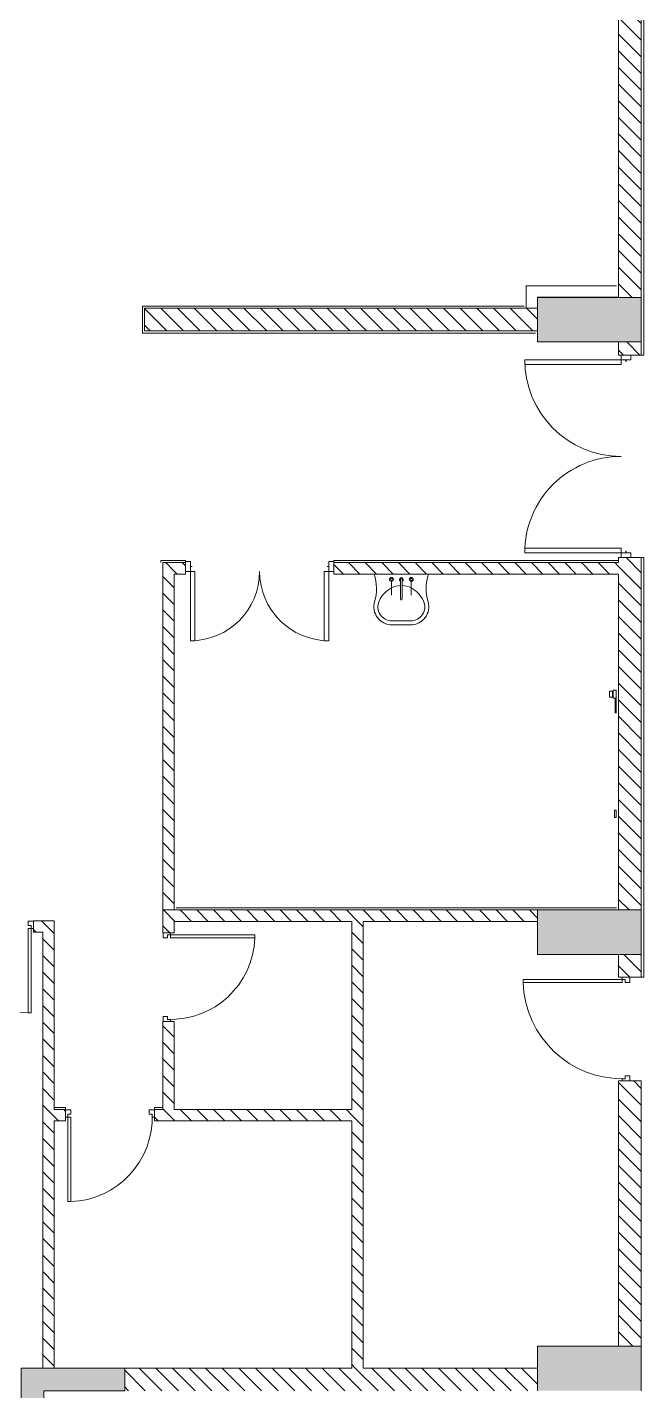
# Model space of a CAD drawing. Header units: millimetres. Extents: x -106145 to 154907, y -84585 to 152038.
# Drawn here: x 97631 to 103874, y 99190 to 112988 of the extents above; entities that cross this region are included whole.
import ezdxf

# ---------------------------------------------------------------- set-up
doc = ezdxf.new("R2010")
doc.units = ezdxf.units.MM
for name, color, linetype, lineweight in [('A-DOOR', 31, 'Continuous', 5), ('A-DOOR-FRAM', 31, 'Continuous', 9), ('A-WALL', 113, 'Continuous', 5), ('A-WALL-PATT', 111, 'Continuous', 5), ('E-DATA', 2, 'Continuous', 5), ('E-NURS', 2, 'Continuous', 5), ('P-SANR-FIXT', 6, 'Continuous', 5), ('S-COLS', 52, 'Continuous', 5)]:
    doc.layers.add(name, color=color, linetype=linetype, lineweight=lineweight)
pattern_1 = [(315, (0, 0), (84.190255, 84.190255), [])]

# ---------------------------------------------------------------- blocks, each defined once
blk = doc.blocks.new('Columns 3 - Columns 3-2542167-Site Plan')
at = {"layer": 'S-COLS'}
h = blk.add_hatch(color=256, dxfattribs=at)
h.paths.add_polyline_path([(97569, 94060), (98619, 94060), (98619, 94290), (97799, 94290), (97799, 95110), (97569, 95110)], flags=0)
h.paths.add_polyline_path([(97569, 98370), (97799, 98370), (97799, 99190), (98619, 99190), (98619, 99420), (97569, 99420)], flags=0)
at = {"layer": 'S-COLS', "color": 41}
for p, q in [((98619, 99420), (97569, 99420)), ((97569, 99420), (97569, 98370)), ((98619, 99190), (98619, 99420)), ((97799, 99190), (98619, 99190)), ((97799, 99190), (97799, 98370)), ((97569, 98370), (97799, 98370)), ((97799, 95110), (97569, 95110)), ((97569, 94060), (97569, 95110)), ((97799, 94290), (97799, 95110)), ((98619, 94290), (97799, 94290)), ((98619, 94060), (98619, 94290)), ((97569, 94060), (98619, 94060))]:
    blk.add_line(p, q, dxfattribs=at)
blk = doc.blocks.new('DC_SglFl-W-Int - 0_9 WALL OPENING_TYPE F-6770179-Site Plan')
at = {"layer": 'A-DOOR', "color": 121, "lineweight": 9}
for p, q in [((397, -20), (397, -874)), ((427, -20), (397, -20)), ((427, -874), (427, -20)), ((397, -874), (427, -874))]:
    blk.add_line(p, q, dxfattribs=at)
at = {"layer": 'A-DOOR', "color": 41}
blk.add_arc((427, -20), 855, 177.9881, 267.9881, dxfattribs=at)
at = {"layer": 'A-DOOR-FRAM', "color": 121}
for p, q in [((-450, 55), (-450, -20)), ((-397, 55), (-450, 55)), ((-427, 10), (-397, 10)), ((-427, 10), (-427, -20)), ((-397, 10), (-397, 55)), ((397, 55), (397, 10)), ((450, 55), (397, 55)), ((397, 10), (427, 10)), ((427, 10), (427, -20)), ((450, -20), (450, 55)), ((-450, -20), (-427, -20)), ((427, -20), (450, -20))]:
    blk.add_line(p, q, dxfattribs=at)
blk = doc.blocks.new('M_Door-Passage-Double-Flush - 1_5 WALL OPENING_TYPE A-11850142-Site Plan')
at = {"layer": 'A-DOOR', "color": 121, "lineweight": 9}
for p, q in [((-700, 38.85), (-700, 738.85)), ((-700, 738.85), (-655, 738.85)), ((-655, 738.85), (-655, 38.85)), ((700, 738.85), (655, 738.85)), ((655, 738.85), (655, 38.85)), ((700, 38.85), (700, 738.85)), ((-655, 38.85), (-700, 38.85)), ((655, 38.85), (700, 38.85))]:
    blk.add_line(p, q, dxfattribs=at)
at = {"layer": 'A-DOOR', "color": 41}
for centre, start, end in [((-700, 38.85), 0, 90), ((700, 38.85), 90, 180)]:
    blk.add_arc(centre, 700, start, end, dxfattribs=at)
at = {"layer": 'A-DOOR-FRAM', "color": 121}
for p, q in [((-700, 38.85), (-750, 38.85)), ((-750, 38.85), (-750, -61.15)), ((-700, -10.9125), (-700, 38.85)), ((700, 38.85), (700, -10.9125)), ((750, 38.85), (700, 38.85)), ((750, -61.15), (750, 38.85)), ((-750, -61.15), (-700, -61.15)), ((-684.125, -10.9125), (-700, -10.9125)), ((-700, -61.15), (-700, -11.9375)), ((-700, -11.9375), (-684.125, -11.9375)), ((-684.125, -11.9375), (-684.125, -10.9125)), ((700, -10.9125), (684.125, -10.9125)), ((684.125, -10.9125), (684.125, -11.9375)), ((684.125, -11.9375), (700, -11.9375)), ((700, -11.9375), (700, -61.15)), ((700, -61.15), (750, -61.15))]:
    blk.add_line(p, q, dxfattribs=at)
blk = doc.blocks.new('DC_SglFl-W-Int - 0_9 WALL OPENING_TYPE F-6770180-Site Plan')
at = {"layer": 'A-DOOR', "color": 121, "lineweight": 9}
for p, q in [((397, 20), (397, 874)), ((397, 874), (427, 874)), ((427, 874), (427, 20)), ((427, 20), (397, 20))]:
    blk.add_line(p, q, dxfattribs=at)
at = {"layer": 'A-DOOR', "color": 41}
blk.add_arc((427, 20), 855, 92.0119, 182.0119, dxfattribs=at)
at = {"layer": 'A-DOOR-FRAM', "color": 121}
for p, q in [((-450, -55), (-450, 20)), ((-450, 20), (-427, 20)), ((-427, -10), (-427, 20)), ((427, 20), (450, 20)), ((427, -10), (427, 20)), ((450, 20), (450, -55)), ((-397, -55), (-450, -55)), ((-427, -10), (-397, -10)), ((-397, -10), (-397, -55)), ((397, -10), (427, -10)), ((397, -55), (397, -10)), ((450, -55), (397, -55))]:
    blk.add_line(p, q, dxfattribs=at)
blk = doc.blocks.new('DC_SglFl-W-Int - FIRE 1_05 wall opening_TYPE A-15005799-Site Plan')
at = {"layer": 'A-DOOR', "color": 121, "lineweight": 9}
for p, q in [((472, 77.5), (472, 1081.5)), ((472, 1081.5), (502, 1081.5)), ((502, 1081.5), (502, 77.5)), ((502, 77.5), (472, 77.5))]:
    blk.add_line(p, q, dxfattribs=at)
at = {"layer": 'A-DOOR', "color": 41}
blk.add_arc((502, 77.5), 1004.4, 91.71152, 181.71152, dxfattribs=at)
at = {"layer": 'A-DOOR-FRAM', "color": 121}
for p, q in [((-525, 2.5), (-525, 77.5)), ((-525, 77.5), (-502, 77.5)), ((-472, 2.5), (-525, 2.5)), ((-502, 47.5), (-502, 77.5)), ((-502, 47.5), (-472, 47.5)), ((-472, 47.5), (-472, 2.5)), ((472, 47.5), (502, 47.5)), ((472, 2.5), (472, 47.5)), ((525, 2.5), (472, 2.5)), ((502, 77.5), (525, 77.5)), ((502, 47.5), (502, 77.5)), ((525, 77.5), (525, 2.5))]:
    blk.add_line(p, q, dxfattribs=at)
blk = doc.blocks.new('M_Door-Passage-Double-Flush - FIRE 2_05 WALL OPENING-TYPE A-4069080-Site Plan')
at = {"layer": 'A-DOOR', "color": 121, "lineweight": 9}
for p, q in [((-975, 96.35), (-975, 1071.35)), ((-975, 1071.35), (-930, 1071.35)), ((-930, 1071.35), (-930, 96.35)), ((975, 1071.35), (930, 1071.35)), ((930, 1071.35), (930, 96.35)), ((975, 96.35), (975, 1071.35)), ((-930, 96.35), (-975, 96.35)), ((930, 96.35), (975, 96.35))]:
    blk.add_line(p, q, dxfattribs=at)
at = {"layer": 'A-DOOR', "color": 41}
for centre, start, end in [((-975, 96.35), 0, 90), ((975, 96.35), 90, 180)]:
    blk.add_arc(centre, 975, start, end, dxfattribs=at)
at = {"layer": 'A-DOOR-FRAM', "color": 121}
for p, q in [((-975, 96.35), (-1025, 96.35)), ((-1025, 96.35), (-1025, -3.65)), ((-975, 46.5875), (-975, 96.35)), ((-959.125, 46.5875), (-975, 46.5875)), ((-975, -3.65), (-975, 45.5625)), ((-975, 45.5625), (-959.125, 45.5625)), ((-959.125, 45.5625), (-959.125, 46.5875)), ((975, 46.5875), (959.125, 46.5875)), ((959.125, 46.5875), (959.125, 45.5625)), ((959.125, 45.5625), (975, 45.5625)), ((975, 96.35), (975, 46.5875)), ((1025, 96.35), (975, 96.35)), ((975, 45.5625), (975, -3.65)), ((1025, -3.65), (1025, 96.35)), ((-1025, -3.65), (-975, -3.65)), ((975, -3.65), (1025, -3.65))]:
    blk.add_line(p, q, dxfattribs=at)
blk = doc.blocks.new('HANDSET_nurse_call_with_patient_to_staff_call_button - ITCL-028-6386561-Site Plan')
at = {"layer": 'E-NURS', "color": 41}
for p, q in [((-500, 0), (-420, 0)), ((-500, 0), (-500, -30)), ((-420, -30), (-420, 0)), ((-420, -30), (-500, -30)), ((-492, -35), (-492, -30)), ((-492, -67), (-492, -35)), ((-430, -35), (-492, -35)), ((-492, -67), (-430, -67)), ((-430, -30), (-430, -35)), ((-430, -35), (-430, -67))]:
    blk.add_line(p, q, dxfattribs=at)
blk = doc.blocks.new('BUTTON_nurse_call - ITCL-008-6438229-Site Plan')
at = {"layer": 'E-NURS', "color": 41}
for p, q in [((-38, 10), (38, 10)), ((-38, 0), (-38, 10)), ((38, 0), (-38, 0)), ((-10, 12), (-10, 10)), ((0, 12), (0, 12)), ((0, 12), (0, 12)), ((10, 10), (10, 12)), ((38, 10), (38, 0))]:
    blk.add_line(p, q, dxfattribs=at)
blk = doc.blocks.new('BUTTON_nurse_call - ITCL-006-6438230-Site Plan')
at = {"layer": 'E-NURS', "color": 41}
for p, q in [((-38, 10), (38, 10)), ((-38, 0), (-38, 10)), ((38, 0), (-38, 0)), ((-10, 12), (-10, 10)), ((0, 12), (0, 12)), ((0, 12), (0, 12)), ((10, 10), (10, 12)), ((38, 10), (38, 0))]:
    blk.add_line(p, q, dxfattribs=at)
blk = doc.blocks.new('BASIN_handwash_Type_A_scrub1 - HYBA-009 2-6438219-Site Plan')
at = {"layer": 'P-SANR-FIXT', "color": 41}
for p, q in [((-113, 515), (95, 515)), ((-95, 515), (95, 515)), ((-95, 475), (95, 475))]:
    blk.add_line(p, q, dxfattribs=at)
for centre, radius, start, end in [((-95, 332), 183, 90, 196.6573), ((-95, 332), 183, 90, 196.6573), ((-95, 332), 143, 90, 204.3186), ((95, 332), 183, 343.3431, 90), ((95, 332), 183, 343.3431, 90), ((95, 332), 143, 335.6814, 90), ((-712, 148), 461, 341.294, 16.6573), ((-712, 148), 461, 341.294, 16.6573), ((712, 148), 461, 163.3431, 198.7054), ((712, 148), 461, 163.3431, 198.7054), ((31, 389), 281, 204.3186, 241.996), ((0, 331), 215, 241.996, 267.9195), ((0, 331), 215, 272.0805, 298.004), ((-31, 389), 281, 298.004, 335.6814)]:
    blk.add_arc(centre, radius, start, end, dxfattribs=at)
blk = doc.blocks.new('OUTLET_data_single_RJ45 - ITIN-016-6438415-Site Plan')
at = {"layer": 'E-DATA', "color": 41}
for p, q in [((-36, 15), (-38, 15)), ((-38, 15), (-36, 15)), ((-36, 0), (-38, 0)), ((-38, 0), (-36, 0)), ((-38, 15), (-38, 0)), ((-36, 15), (35, 15)), ((35, 0), (-36, 0)), ((35, 15), (37, 15)), ((37, 0), (35, 0)), ((37, 15), (35, 15)), ((35, 0), (37, 0)), ((37, 0), (37, 15))]:
    blk.add_line(p, q, dxfattribs=at)
blk = doc.blocks.new('TAPWARE_mixer_elbow_levers - HYTP-037 _TBR_-6438417-Site Plan')
at = {"layer": 'P-SANR-FIXT'}
for p, q in [((-99, 260), (-101, 260)), ((-101, 255), (-101, 260)), ((-101, 260), (-101, 253)), ((-101, 245), (-101, 255)), ((-101, 240), (-101, 245)), ((-101, 240), (-99, 240)), ((-101, 231), (-101, 240)), ((-101, 188), (-101, 231)), ((-101, 153), (-101, 188)), ((-101, 188), (-101, 153)), ((-101, 110), (-101, 153)), ((-99, 253), (-99, 260)), ((-99, 260), (-99, 255)), ((-99, 255), (-99, 245)), ((-99, 245), (-99, 240)), ((-99, 240), (-99, 231)), ((-99, 231), (-99, 188)), ((-99, 153), (-99, 188)), ((-99, 188), (-99, 153)), ((-99, 153), (-99, 110)), ((101, 260), (99, 260)), ((99, 255), (99, 260)), ((99, 260), (99, 253)), ((99, 245), (99, 255)), ((99, 240), (99, 245)), ((99, 240), (101, 240)), ((99, 231), (99, 240)), ((99, 188), (99, 231)), ((99, 153), (99, 188)), ((99, 188), (99, 153)), ((99, 110), (99, 153)), ((101, 253), (101, 260)), ((101, 260), (101, 255)), ((101, 255), (101, 245)), ((101, 245), (101, 240)), ((101, 240), (101, 231)), ((101, 231), (101, 188)), ((101, 153), (101, 188)), ((101, 188), (101, 153)), ((101, 153), (101, 110)), ((-101, 110), (-99, 110)), ((101, 110), (99, 110))]:
    blk.add_line(p, q, dxfattribs=at)
at = {"layer": 'P-SANR-FIXT', "flags": 128}
for points in [[(-8, 300), (-8, 300), (-8, 300), (-8, 299), (-8, 299), (-8, 298), (-8, 297), (-8, 296), (-8, 295), (-8, 294), (-8, 292), (-8, 290), (-8, 289), (-8, 287), (-8, 285), (-8, 283), (-8, 280), (-8, 278), (-8, 275), (-8, 272), (-8, 270), (-8, 267), (-8, 264), (-8, 261), (-8, 257), (-8, 254), (-8, 251), (-8, 247), (-8, 244), (-8, 240), (-8, 236), (-8, 232), (-8, 229), (-8, 225), (-8, 221), (-8, 217), (-8, 213), (-8, 209), (-8, 205), (-8, 201), (-8, 197), (-8, 193), (-8, 189), (-8, 185), (-8, 181), (-8, 177), (-8, 173), (-8, 170), (-8, 166), (-8, 162), (-8, 158), (-8, 155), (-8, 151), (-8, 148), (-8, 144), (-8, 141), (-8, 138), (-8, 135), (-8, 132), (-8, 129), (-8, 126), (-8, 124), (-8, 121), (-8, 119), (-8, 116), (-8, 114), (-8, 112), (-8, 110), (-8, 109), (-8, 107), (-8, 106), (-8, 105), (-8, 103), (-8, 102), (-8, 102), (-8, 101), (-8, 101), (-8, 100), (-8, 100), (-8, 100)], [(7, 100), (7, 100), (7, 100), (7, 101), (7, 101), (7, 102), (7, 103), (7, 104), (7, 105), (7, 106), (7, 108), (7, 110), (7, 111), (7, 113), (7, 115), (7, 117), (7, 120), (7, 122), (7, 125), (7, 128), (7, 130), (7, 133), (7, 136), (7, 139), (7, 143), (7, 146), (7, 149), (7, 153), (7, 156), (7, 160), (7, 164), (7, 168), (7, 171), (7, 175), (7, 179), (7, 183), (7, 187), (7, 191), (7, 195), (7, 199), (7, 203), (7, 207), (7, 211), (7, 215), (7, 219), (7, 223), (7, 227), (7, 230), (7, 234), (7, 238), (7, 242), (7, 245), (7, 249), (7, 252), (7, 256), (7, 259), (7, 262), (7, 265), (7, 268), (7, 271), (7, 274), (7, 276), (7, 279), (7, 281), (7, 284), (7, 286), (7, 288), (7, 290), (7, 291), (7, 293), (7, 294), (7, 295), (7, 297), (7, 298), (7, 298), (7, 299), (7, 299), (7, 300), (7, 300), (7, 300)]]:
    blk.add_lwpolyline(points, dxfattribs=at)
at = {"layer": 'P-SANR-FIXT'}
for centre, radius, start, end in [((0, 300), 7.5, 0, 180), ((0, 300), 7.5, 180, 225), ((-100, 100), 20, 93.182, 270), ((-100, 100), 10, 90, 270), ((-100, 100), 10, 90, 270), ((-100, 100), 8.97, 90, 270), ((-100, 100), 20, 270, 86.818), ((-100, 100), 10, 270, 90), ((-100, 100), 10, 270, 90), ((-100, 100), 8.97, 270, 90), ((0, 100), 20, 114.1904, 270), ((0, 100), 10, 121.9901, 270), ((0, 100), 20, 270, 66.4607), ((0, 100), 10, 270, 30), ((100, 100), 20, 93.182, 270), ((100, 100), 10, 90, 270), ((100, 100), 10, 90, 270), ((100, 100), 8.97, 90, 270), ((100, 100), 20, 270, 86.818), ((100, 100), 10, 270, 90), ((100, 100), 10, 270, 90), ((100, 100), 8.97, 270, 90)]:
    blk.add_arc(centre, radius, start, end, dxfattribs=at)
blk = doc.blocks.new('DC_SglFl-W-Int - 0_9 WALL OPENING_TYPE A-6772080-Site Plan')
at = {"layer": 'A-DOOR', "color": 121, "lineweight": 9}
for p, q in [((397, -20), (397, -874)), ((427, -20), (397, -20)), ((427, -874), (427, -20)), ((397, -874), (427, -874))]:
    blk.add_line(p, q, dxfattribs=at)
at = {"layer": 'A-DOOR', "color": 41}
blk.add_arc((427, -20), 855, 177.9881, 267.9881, dxfattribs=at)
at = {"layer": 'A-DOOR-FRAM', "color": 121}
for p, q in [((-450, 55), (-450, -20)), ((-397, 55), (-450, 55)), ((-427, 10), (-397, 10)), ((-427, 10), (-427, -20)), ((-397, 10), (-397, 55)), ((397, 55), (397, 10)), ((450, 55), (397, 55)), ((397, 10), (427, 10)), ((427, 10), (427, -20)), ((450, -20), (450, 55)), ((-450, -20), (-427, -20)), ((427, -20), (450, -20))]:
    blk.add_line(p, q, dxfattribs=at)
blk = doc.blocks.new('Walls 12 - Walls 5-13810227-Site Plan')
at = {"layer": 'A-WALL-PATT'}
h = blk.add_hatch(dxfattribs=at)
h.set_pattern_fill('FP_15', color=41, style=0, pattern_type=2)
h.set_pattern_definition([(45, (0, 0), (-169.70563, 169.70563), [])])
h.paths.add_polyline_path([(102798, 110145), (102799, 110145), (102799, 110255), (102798, 110256)], flags=0)
h.paths.add_polyline_path([(103619, 122879), (103619, 122880), (102799, 122880), (102799, 123330), (102798, 123331), (102798, 122879)], flags=0)
h.paths.add_polyline_path([(103619, 129284), (103619, 129285), (102799, 129285), (102798, 129284)], flags=0)
h.paths.add_polyline_path([(96093, 129284), (97145, 129284), (97144, 129285), (96094, 129285), (96093, 129505)], flags=0)
at = {"layer": 'A-WALL', "color": 61, "lineweight": 18}
for p, q in [((103619, 110256), (102798, 110256)), ((102798, 110256), (102798, 110145)), ((102799, 110255), (103619, 110255)), ((102799, 110255), (102799, 110145)), ((103619, 110255), (103619, 110256)), ((102798, 110145), (102799, 110145))]:
    blk.add_line(p, q, dxfattribs=at)
blk = doc.blocks.new('MM-HOSPITAL BLOCK-C_2022_05_03_CENTRAL_rvt-1-Site Plan')
at = {"layer": 'A-WALL-PATT'}
h = blk.add_hatch(dxfattribs=at)
h.set_pattern_fill('FP_10', color=90, style=0, pattern_type=2)
h.set_pattern_definition(pattern_1)
h.paths.add_polyline_path([(103777, 110255), (103849, 110255), (103849, 114045), (103619, 114045), (103619, 110255)], flags=0)
h.paths.add_polyline_path([(103777, 114945), (103849, 114945), (103849, 116380), (103619, 116380), (103619, 114945)], flags=0)
h = blk.add_hatch(dxfattribs=at)
h.set_pattern_fill('FP_10', color=90, style=0, pattern_type=2)
h.set_pattern_definition(pattern_1)
h.paths.add_polyline_path([(98819, 109915), (102799, 109915), (102799, 110145), (98819, 110145)], flags=0)
h = blk.add_hatch(dxfattribs=at)
h.set_pattern_fill('FP_10', color=90, style=0, pattern_type=2)
h.set_pattern_definition(pattern_1)
h.paths.add_polyline_path([(103777, 104055), (103849, 104055), (103849, 107621), (103619, 107621), (103619, 104055)], flags=0)
h.paths.add_polyline_path([(103744, 109671), (103849, 109671), (103849, 109805), (103619, 109805), (103619, 109671), (103695, 109671)], flags=0)
h = blk.add_hatch(dxfattribs=at)
h.set_pattern_fill('FP_10', color=90, style=0, pattern_type=2)
h.set_pattern_definition(pattern_1)
h.paths.add_polyline_path([(99119, 104055), (99119, 107570), (99004, 107570), (99004, 104055)], flags=0)
h = blk.add_hatch(dxfattribs=at)
h.set_pattern_fill('FP_10', color=90, style=0, pattern_type=2)
h.set_pattern_definition(pattern_1)
h.paths.add_polyline_path([(101676, 107455), (103619, 107455), (103619, 107570), (100734, 107570), (100734, 107455)], flags=0)
h.paths.add_polyline_path([(99234, 107455), (99234, 107570), (99119, 107570), (99119, 107455), (99209, 107455)], flags=0)
h = blk.add_hatch(dxfattribs=at)
h.set_pattern_fill('FP_10', color=90, style=0, pattern_type=2)
h.set_pattern_definition(pattern_1)
h.paths.add_polyline_path([(99576, 103940), (102799, 103940), (102799, 104055), (99004, 104055), (99004, 103940), (99119, 103940)], flags=0)
h = blk.add_hatch(dxfattribs=at)
h.set_pattern_fill('FP_10', color=90, style=0, pattern_type=2)
h.set_pattern_definition(pattern_1)
h.paths.add_polyline_path([(97789, 103830), (97904, 103830), (97904, 103945), (97694, 103945), (97694, 103830)], flags=0)
h.paths.add_polyline_path([(94324, 103830), (96794, 103830), (96794, 103945), (94324, 103945)], flags=0)
h = blk.add_hatch(dxfattribs=at)
h.set_pattern_fill('FP_10', color=90, style=0, pattern_type=2)
h.set_pattern_definition(pattern_1)
h.paths.add_polyline_path([(99119, 102035), (99119, 102925), (99004, 102925), (99004, 102035)], flags=0)
h.paths.add_polyline_path([(99004, 103825), (99119, 103825), (99119, 103940), (99004, 103940)], flags=0)
h = blk.add_hatch(dxfattribs=at)
h.set_pattern_fill('FP_10', color=90, style=0, pattern_type=2)
h.set_pattern_definition(pattern_1)
h.paths.add_polyline_path([(101034, 99420), (101034, 103940), (100919, 103940), (100919, 99420)], flags=0)
h = blk.add_hatch(dxfattribs=at)
h.set_pattern_fill('FP_10', color=90, style=0, pattern_type=2)
h.set_pattern_definition(pattern_1)
h.paths.add_polyline_path([(97789, 99420), (97904, 99420), (97904, 103830), (97789, 103830), (97789, 100335)], flags=0)
h = blk.add_hatch(dxfattribs=at)
h.set_pattern_fill('FP_10', color=90, style=0, pattern_type=2)
h.set_pattern_definition(pattern_1)
h.paths.add_polyline_path([(103849, 99640), (103849, 102325), (103619, 102325), (103619, 99640), (103777, 99640)], flags=0)
h.paths.add_polyline_path([(103849, 103375), (103849, 103605), (103619, 103605), (103619, 103375), (103777, 103375)], flags=0)
h = blk.add_hatch(dxfattribs=at)
h.set_pattern_fill('FP_10', color=90, style=0, pattern_type=2)
h.set_pattern_definition(pattern_1)
h.paths.add_polyline_path([(100919, 101920), (100919, 102035), (98919, 102035), (98919, 101920), (99576, 101920)], flags=0)
h.paths.add_polyline_path([(97904, 101920), (98019, 101920), (98019, 102035), (97904, 102035)], flags=0)
h = blk.add_hatch(dxfattribs=at)
h.set_pattern_fill('FP_10', color=90, style=0, pattern_type=2)
h.set_pattern_definition(pattern_1)
h.paths.add_polyline_path([(102799, 99190), (102799, 99420), (98619, 99420), (98619, 99190), (99576, 99190)], flags=0)
at = {"layer": 'S-COLS'}
for points in [[(102799, 109805), (103849, 109805), (103849, 110255), (102799, 110255)], [(102799, 103605), (103849, 103605), (103849, 104055), (102799, 104055)], [(102799, 99190), (103849, 99190), (103849, 99640), (102799, 99640)]]:
    blk.add_hatch(color=256, dxfattribs=at).paths.add_polyline_path(points, flags=0)
at = {"layer": 'A-WALL', "color": 61, "lineweight": 18}
for p, q in [((103849, 110255), (103849, 114045)), ((103619, 113815), (103619, 110255)), ((103619, 110255), (103849, 110255)), ((98819, 110145), (102799, 110145)), ((98819, 110145), (98819, 109915)), ((102799, 110145), (102799, 109915)), ((98819, 109915), (102799, 109915)), ((103619, 109805), (103619, 109671)), ((103619, 109805), (103849, 109805)), ((103849, 109671), (103849, 109805)), ((103619, 109671), (103644, 109671)), ((103744, 109671), (103849, 109671)), ((99004, 107570), (99004, 104055)), ((99119, 107570), (99004, 107570)), ((99234, 107570), (99119, 107570)), ((103619, 107570), (100734, 107570)), ((103619, 107570), (103619, 107621)), ((103619, 107621), (103644, 107621)), ((103744, 107621), (103849, 107621)), ((103849, 104055), (103849, 107621)), ((99119, 107455), (99234, 107455)), ((99119, 104055), (99119, 107455)), ((99234, 107455), (99234, 107480)), ((100734, 107455), (100734, 107480)), ((103619, 107455), (100734, 107455)), ((103619, 104055), (103619, 107455)), ((102799, 104055), (99004, 104055)), ((99004, 104055), (99004, 103940)), ((99119, 104055), (99004, 104055)), ((102799, 104055), (102799, 103940)), ((103619, 104055), (103849, 104055)), ((97904, 103945), (97694, 103945)), ((97694, 103830), (97694, 103945)), ((97904, 103830), (97904, 103945)), ((99004, 103940), (99004, 103825)), ((99119, 103940), (100919, 103940)), ((99119, 103825), (99119, 103940)), ((100919, 103940), (100919, 102035)), ((101034, 99420), (101034, 103940)), ((101034, 103940), (102799, 103940)), ((97694, 103830), (97789, 103830)), ((97789, 103830), (97789, 99420)), ((97904, 102035), (97904, 103830)), ((99119, 103825), (99004, 103825)), ((103619, 103605), (103619, 103375)), ((103849, 103605), (103619, 103605)), ((103849, 103375), (103849, 103605)), ((103849, 103375), (103619, 103375)), ((99004, 102035), (99004, 102925)), ((99119, 102925), (99004, 102925)), ((99119, 102035), (99119, 102925)), ((103619, 102325), (103619, 99640)), ((103849, 102325), (103619, 102325)), ((103849, 99640), (103849, 102325)), ((97904, 102035), (98019, 102035)), ((98019, 102035), (98019, 101920)), ((99004, 102035), (98919, 102035)), ((98919, 102035), (98919, 101920)), ((100919, 102035), (99119, 102035)), ((97904, 101920), (98019, 101920)), ((97904, 99420), (97904, 101920)), ((98919, 101920), (100919, 101920)), ((100919, 101920), (100919, 99420)), ((103849, 99640), (103619, 99640)), ((97789, 99420), (97904, 99420)), ((100919, 99420), (98619, 99420)), ((98619, 99420), (98619, 99190)), ((102799, 99420), (101034, 99420)), ((102799, 99420), (102799, 99190))]:
    blk.add_line(p, q, dxfattribs=at)
at = {"layer": 'A-WALL', "color": 41}
for p, q in [((103874, 114045), (103874, 109671)), ((102684, 110145), (102684, 110370)), ((102799, 110370), (102684, 110370)), ((102799, 110370), (103598, 110370)), ((98798, 110166), (102663, 110166)), ((98798, 110166), (98798, 110145)), ((98798, 109915), (98798, 110145)), ((98798, 109915), (98798, 109894)), ((102778, 109894), (98798, 109894)), ((103849, 109671), (103874, 109671)), ((98983, 107591), (99234, 107591)), ((98983, 107591), (98983, 107570)), ((99234, 107580), (99234, 107591)), ((100734, 107591), (103619, 107591)), ((100734, 107591), (100734, 107580)), ((103849, 107621), (103874, 107621)), ((103874, 107621), (103874, 103375)), ((99140, 104076), (103598, 104076)), ((103849, 103375), (103874, 103375)), ((97904, 102056), (98019, 102056)), ((98019, 102035), (98019, 102056)), ((98919, 102056), (99004, 102056)), ((98919, 102056), (98919, 102035))]:
    blk.add_line(p, q, dxfattribs=at)
at = {"layer": 'S-COLS', "color": 41}
for p, q in [((102799, 109805), (102799, 110255)), ((102799, 110255), (103849, 110255)), ((103849, 109805), (103849, 110255)), ((103849, 109805), (102799, 109805)), ((102799, 103605), (102799, 104055)), ((102799, 104055), (103849, 104055)), ((103849, 103605), (103849, 104055)), ((103849, 103605), (102799, 103605)), ((102799, 99190), (102799, 99640)), ((102799, 99640), (103849, 99640)), ((103849, 99190), (103849, 99640))]:
    blk.add_line(p, q, dxfattribs=at)
at = {"color": 253, "lineweight": 5}
for name, p in [('Walls 12 - Walls 5-13810227-Site Plan', (0, 0)), ('DC_SglFl-W-Int - 0_9 WALL OPENING_TYPE A-6772080-Site Plan', (97244, 103888)), ('Columns 3 - Columns 3-2542167-Site Plan', (0, 0))]:
    blk.add_blockref(name, p, dxfattribs=at)
for name, p, rotation in [('M_Door-Passage-Double-Flush - FIRE 2_05 WALL OPENING-TYPE A-4069080-Site Plan', (103740, 108646), 89.99999999999984), ('M_Door-Passage-Double-Flush - 1_5 WALL OPENING_TYPE A-11850142-Site Plan', (99984, 107519), 180), ('BASIN_handwash_Type_A_scrub1 - HYBA-009 2-6438219-Site Plan', (101419, 107455), 180), ('TAPWARE_mixer_elbow_levers - HYTP-037 _TBR_-6438417-Site Plan', (101419, 107500), 180), ('HANDSET_nurse_call_with_patient_to_staff_call_button - ITCL-028-6386561-Site Plan', (103594, 105779), 269.9999999999992), ('BUTTON_nurse_call - ITCL-008-6438229-Site Plan', (103594, 106162), 89.99999999999967), ('BUTTON_nurse_call - ITCL-006-6438230-Site Plan', (103594, 106087), 89.99999999999967), ('OUTLET_data_single_RJ45 - ITIN-016-6438415-Site Plan', (103594, 105029), 89.9999999999995), ('DC_SglFl-W-Int - 0_9 WALL OPENING_TYPE F-6770179-Site Plan', (99061, 103375), 90), ('DC_SglFl-W-Int - FIRE 1_05 wall opening_TYPE A-15005799-Site Plan', (103734, 102850), 89.99999999999977), ('DC_SglFl-W-Int - 0_9 WALL OPENING_TYPE F-6770180-Site Plan', (98469, 101978), 180)]:
    blk.add_blockref(name, p, dxfattribs=dict(at, rotation=rotation))

msp = doc.modelspace()

# ---------------------------------------------------------------- block references
at = {"lineweight": 5}
msp.add_blockref('MM-HOSPITAL BLOCK-C_2022_05_03_CENTRAL_rvt-1-Site Plan', (0, 0), dxfattribs=at)

doc.saveas('drawing.dxf')
